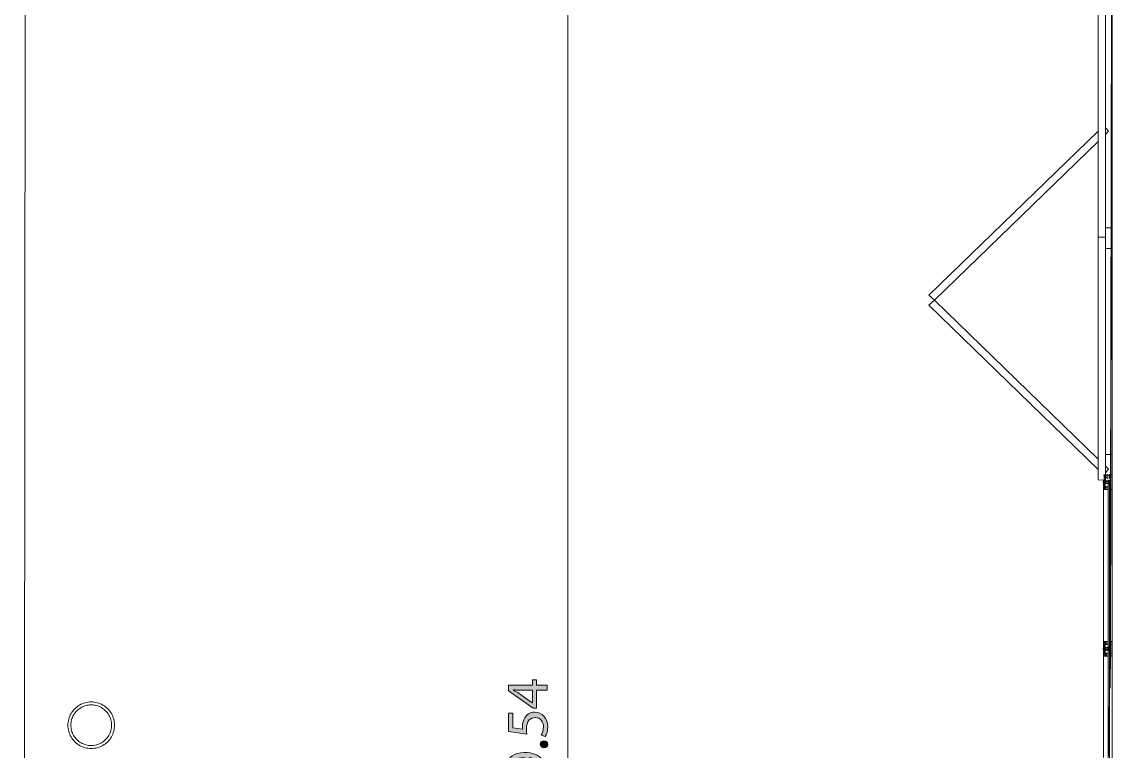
# Model space of a CAD drawing. Header units: centimetres. Extents: x -16.81 to -14.54, y 1.61 to 2.77.
# Drawn here: x -16.8113 to -16.6433, y 2.176 to 2.2884 of the extents above; entities that cross this region are included whole.
import ezdxf

# ---------------------------------------------------------------- set-up
doc = ezdxf.new("R2010")
doc.units = ezdxf.units.CM
doc.header["$MEASUREMENT"] = 0
doc.layers.get('0').update_dxf_attribs({"lineweight": 0})
doc.layers.add('EXP COTA', color=7, linetype='Continuous', lineweight=0)

# ---------------------------------------------------------------- blocks, each defined once
blk = doc.blocks.new('Block_31')
at = {"layer": 'EXP COTA', "true_color": 0x0000cc, "transparency": 33554687}
h = blk.add_hatch(color=172, dxfattribs=at)
h.dxf.hatch_style = 2
edge = h.paths.add_edge_path()
edge.add_spline(control_points=[(-16.7326, 2.18536), (-16.7326, 2.18536), (-16.7346, 2.18536), (-16.7346, 2.18536), (-16.73491, 2.18536), (-16.73522, 2.1854), (-16.73553, 2.18543), (-16.73553, 2.18543), (-16.73553, 2.18536), (-16.73553, 2.18536), (-16.73519, 2.18522), (-16.73495, 2.18505), (-16.73467, 2.18488), (-16.73467, 2.18488), (-16.73264, 2.18343), (-16.73264, 2.18343), (-16.73264, 2.18343), (-16.7326, 2.18343), (-16.7326, 2.18343), (-16.7326, 2.18343), (-16.7326, 2.18536), (-16.7326, 2.18536)], knot_values=[0, 0, 0, 0, 1, 1, 1, 2, 2, 2, 3, 3, 3, 4, 4, 4, 5, 5, 5, 6, 6, 6, 7, 7, 7, 7], degree=3, periodic=0)
edge = h.paths.add_edge_path()
edge.add_spline(control_points=[(-16.73037, 2.18536), (-16.73037, 2.18536), (-16.73198, 2.18536), (-16.73198, 2.18536), (-16.73198, 2.18536), (-16.73198, 2.18261), (-16.73198, 2.18261), (-16.73198, 2.18261), (-16.7325, 2.18261), (-16.7325, 2.18261), (-16.7325, 2.18261), (-16.73633, 2.18529), (-16.73633, 2.18529), (-16.73633, 2.18529), (-16.73633, 2.18615), (-16.73633, 2.18615), (-16.73633, 2.18615), (-16.7326, 2.18615), (-16.7326, 2.18615), (-16.7326, 2.18615), (-16.7326, 2.18698), (-16.7326, 2.18698), (-16.7326, 2.18698), (-16.73198, 2.18698), (-16.73198, 2.18698), (-16.73198, 2.18698), (-16.73198, 2.18615), (-16.73198, 2.18615), (-16.73198, 2.18615), (-16.73037, 2.18615), (-16.73037, 2.18615), (-16.73037, 2.18615), (-16.73037, 2.18536), (-16.73037, 2.18536)], knot_values=[0, 0, 0, 0, 1, 1, 1, 2, 2, 2, 3, 3, 3, 4, 4, 4, 5, 5, 5, 6, 6, 6, 7, 7, 7, 8, 8, 8, 9, 9, 9, 10, 10, 10, 11, 11, 11, 11], degree=3, periodic=0)
h = blk.add_hatch(color=172, dxfattribs=at)
h.dxf.hatch_style = 2
edge = h.paths.add_edge_path()
edge.add_spline(control_points=[(-16.73564, 2.18185), (-16.73564, 2.18185), (-16.73564, 2.17957), (-16.73564, 2.17957), (-16.73564, 2.17957), (-16.73412, 2.17937), (-16.73412, 2.17937), (-16.73412, 2.17951), (-16.73416, 2.17961), (-16.73416, 2.17985), (-16.73416, 2.1803), (-16.73405, 2.18075), (-16.73381, 2.18112), (-16.73357, 2.18157), (-16.73305, 2.18199), (-16.73229, 2.18199), (-16.73112, 2.18199), (-16.73026, 2.18102), (-16.73026, 2.17975), (-16.73026, 2.17909), (-16.73043, 2.17854), (-16.73064, 2.17826), (-16.73064, 2.17826), (-16.73126, 2.17847), (-16.73126, 2.17847), (-16.73109, 2.17871), (-16.73092, 2.1792), (-16.73092, 2.17975), (-16.73092, 2.1805), (-16.7314, 2.18116), (-16.73219, 2.18116), (-16.73298, 2.18116), (-16.73354, 2.18061), (-16.73354, 2.17944), (-16.73354, 2.17909), (-16.7335, 2.17882), (-16.73347, 2.17861), (-16.73347, 2.17861), (-16.73633, 2.17902), (-16.73633, 2.17902), (-16.73633, 2.17902), (-16.73633, 2.18185), (-16.73633, 2.18185), (-16.73633, 2.18185), (-16.73564, 2.18185), (-16.73564, 2.18185)], knot_values=[0, 0, 0, 0, 1, 1, 1, 2, 2, 2, 3, 3, 3, 4, 4, 4, 5, 5, 5, 6, 6, 6, 7, 7, 7, 8, 8, 8, 9, 9, 9, 10, 10, 10, 11, 11, 11, 12, 12, 12, 13, 13, 13, 14, 14, 14, 15, 15, 15, 15], degree=3, periodic=0)
h = blk.add_hatch(color=172, dxfattribs=at)
h.dxf.hatch_style = 2
edge = h.paths.add_edge_path()
edge.add_spline(control_points=[(-16.73085, 2.17651), (-16.73119, 2.17651), (-16.73143, 2.17675), (-16.73143, 2.17706), (-16.73143, 2.17737), (-16.73119, 2.17758), (-16.73085, 2.17758), (-16.7305, 2.17758), (-16.73026, 2.17737), (-16.73026, 2.17702), (-16.73026, 2.17671), (-16.7305, 2.17651), (-16.73085, 2.17651)], knot_values=[0, 0, 0, 0, 1, 1, 1, 2, 2, 2, 3, 3, 3, 4, 4, 4, 4], degree=3, periodic=0)
h = blk.add_hatch(color=172, dxfattribs=at)
h.dxf.hatch_style = 2
edge = h.paths.add_edge_path()
edge.add_spline(control_points=[(-16.73436, 2.17262), (-16.7336, 2.17262), (-16.73309, 2.17303), (-16.73309, 2.17372), (-16.73309, 2.17427), (-16.73336, 2.17468), (-16.73371, 2.17489), (-16.73378, 2.17496), (-16.73388, 2.17499), (-16.73402, 2.17499), (-16.73502, 2.17499), (-16.73581, 2.17461), (-16.73581, 2.17379), (-16.73581, 2.1731), (-16.73519, 2.17262), (-16.73436, 2.17262)], knot_values=[0, 0, 0, 0, 1, 1, 1, 2, 2, 2, 3, 3, 3, 4, 4, 4, 5, 5, 5, 5], degree=3, periodic=0)
edge = h.paths.add_edge_path()
edge.add_spline(control_points=[(-16.73092, 2.1723), (-16.73092, 2.17248), (-16.73092, 2.17268), (-16.73095, 2.17296), (-16.73102, 2.17344), (-16.73123, 2.17386), (-16.73154, 2.1742), (-16.73188, 2.17461), (-16.73243, 2.17489), (-16.73312, 2.17499), (-16.73312, 2.17499), (-16.73312, 2.17496), (-16.73312, 2.17496), (-16.73271, 2.17461), (-16.73247, 2.17413), (-16.73247, 2.17358), (-16.73247, 2.17248), (-16.73329, 2.17179), (-16.73429, 2.17179), (-16.73543, 2.17179), (-16.73643, 2.17262), (-16.73643, 2.17386), (-16.73643, 2.17503), (-16.73543, 2.17578), (-16.73391, 2.17578), (-16.7326, 2.17578), (-16.73167, 2.17537), (-16.73112, 2.17475), (-16.73068, 2.17434), (-16.7304, 2.17368), (-16.73033, 2.17303), (-16.73026, 2.17275), (-16.73026, 2.17248), (-16.73026, 2.1723), (-16.73026, 2.1723), (-16.73092, 2.1723), (-16.73092, 2.1723)], knot_values=[0, 0, 0, 0, 1, 1, 1, 2, 2, 2, 3, 3, 3, 4, 4, 4, 5, 5, 5, 6, 6, 6, 7, 7, 7, 8, 8, 8, 9, 9, 9, 10, 10, 10, 11, 11, 11, 12, 12, 12, 12], degree=3, periodic=0)
h = blk.add_hatch(color=172, dxfattribs=at)
h.dxf.hatch_style = 2
edge = h.paths.add_edge_path()
edge.add_spline(control_points=[(-16.73037, 2.16724), (-16.73037, 2.16724), (-16.73085, 2.16724), (-16.73085, 2.16724), (-16.73085, 2.16724), (-16.73147, 2.16786), (-16.73147, 2.16786), (-16.73291, 2.16938), (-16.73367, 2.17007), (-16.73457, 2.17007), (-16.73519, 2.17007), (-16.73574, 2.16979), (-16.73574, 2.16889), (-16.73574, 2.16834), (-16.73546, 2.16793), (-16.73526, 2.16765), (-16.73526, 2.16765), (-16.73581, 2.16738), (-16.73581, 2.16738), (-16.73615, 2.16779), (-16.73643, 2.16838), (-16.73643, 2.16907), (-16.73643, 2.17034), (-16.73553, 2.17089), (-16.73467, 2.17089), (-16.7336, 2.17089), (-16.73271, 2.1701), (-16.7315, 2.16883), (-16.7315, 2.16883), (-16.73105, 2.16834), (-16.73105, 2.16834), (-16.73105, 2.16834), (-16.73102, 2.16834), (-16.73102, 2.16834), (-16.73102, 2.16834), (-16.73102, 2.17103), (-16.73102, 2.17103), (-16.73102, 2.17103), (-16.73037, 2.17103), (-16.73037, 2.17103), (-16.73037, 2.17103), (-16.73037, 2.16724), (-16.73037, 2.16724)], knot_values=[0, 0, 0, 0, 1, 1, 1, 2, 2, 2, 3, 3, 3, 4, 4, 4, 5, 5, 5, 6, 6, 6, 7, 7, 7, 8, 8, 8, 9, 9, 9, 10, 10, 10, 11, 11, 11, 12, 12, 12, 13, 13, 13, 14, 14, 14, 14], degree=3, periodic=0)
at = {"layer": 'EXP COTA'}
for points, knots in [([(-16.73037, 2.18536), (-16.73037, 2.18536), (-16.73198, 2.18536), (-16.73198, 2.18536), (-16.73198, 2.18536), (-16.73198, 2.18261), (-16.73198, 2.18261), (-16.73198, 2.18261), (-16.7325, 2.18261), (-16.7325, 2.18261), (-16.7325, 2.18261), (-16.73633, 2.18529), (-16.73633, 2.18529), (-16.73633, 2.18529), (-16.73633, 2.18615), (-16.73633, 2.18615), (-16.73633, 2.18615), (-16.7326, 2.18615), (-16.7326, 2.18615), (-16.7326, 2.18615), (-16.7326, 2.18698), (-16.7326, 2.18698), (-16.7326, 2.18698), (-16.73198, 2.18698), (-16.73198, 2.18698), (-16.73198, 2.18698), (-16.73198, 2.18615), (-16.73198, 2.18615), (-16.73198, 2.18615), (-16.73037, 2.18615), (-16.73037, 2.18615), (-16.73037, 2.18615), (-16.73037, 2.18536), (-16.73037, 2.18536)], [0, 0, 0, 0, 1, 1, 1, 2, 2, 2, 3, 3, 3, 4, 4, 4, 5, 5, 5, 6, 6, 6, 7, 7, 7, 8, 8, 8, 9, 9, 9, 10, 10, 10, 11, 11, 11, 11]), ([(-16.7326, 2.18536), (-16.7326, 2.18536), (-16.7346, 2.18536), (-16.7346, 2.18536), (-16.73491, 2.18536), (-16.73522, 2.1854), (-16.73553, 2.18543), (-16.73553, 2.18543), (-16.73553, 2.18536), (-16.73553, 2.18536), (-16.73519, 2.18522), (-16.73495, 2.18505), (-16.73467, 2.18488), (-16.73467, 2.18488), (-16.73264, 2.18343), (-16.73264, 2.18343), (-16.73264, 2.18343), (-16.7326, 2.18343), (-16.7326, 2.18343), (-16.7326, 2.18343), (-16.7326, 2.18536), (-16.7326, 2.18536)], [0, 0, 0, 0, 1, 1, 1, 2, 2, 2, 3, 3, 3, 4, 4, 4, 5, 5, 5, 6, 6, 6, 7, 7, 7, 7]), ([(-16.73564, 2.18185), (-16.73564, 2.18185), (-16.73564, 2.17957), (-16.73564, 2.17957), (-16.73564, 2.17957), (-16.73412, 2.17937), (-16.73412, 2.17937), (-16.73412, 2.17951), (-16.73416, 2.17961), (-16.73416, 2.17985), (-16.73416, 2.1803), (-16.73405, 2.18075), (-16.73381, 2.18112), (-16.73357, 2.18157), (-16.73305, 2.18199), (-16.73229, 2.18199), (-16.73112, 2.18199), (-16.73026, 2.18102), (-16.73026, 2.17975), (-16.73026, 2.17909), (-16.73043, 2.17854), (-16.73064, 2.17826), (-16.73064, 2.17826), (-16.73126, 2.17847), (-16.73126, 2.17847), (-16.73109, 2.17871), (-16.73092, 2.1792), (-16.73092, 2.17975), (-16.73092, 2.1805), (-16.7314, 2.18116), (-16.73219, 2.18116), (-16.73298, 2.18116), (-16.73354, 2.18061), (-16.73354, 2.17944), (-16.73354, 2.17909), (-16.7335, 2.17882), (-16.73347, 2.17861), (-16.73347, 2.17861), (-16.73633, 2.17902), (-16.73633, 2.17902), (-16.73633, 2.17902), (-16.73633, 2.18185), (-16.73633, 2.18185), (-16.73633, 2.18185), (-16.73564, 2.18185), (-16.73564, 2.18185)], [0, 0, 0, 0, 1, 1, 1, 2, 2, 2, 3, 3, 3, 4, 4, 4, 5, 5, 5, 6, 6, 6, 7, 7, 7, 8, 8, 8, 9, 9, 9, 10, 10, 10, 11, 11, 11, 12, 12, 12, 13, 13, 13, 14, 14, 14, 15, 15, 15, 15]), ([(-16.73085, 2.17651), (-16.73119, 2.17651), (-16.73143, 2.17675), (-16.73143, 2.17706), (-16.73143, 2.17737), (-16.73119, 2.17758), (-16.73085, 2.17758), (-16.7305, 2.17758), (-16.73026, 2.17737), (-16.73026, 2.17702), (-16.73026, 2.17671), (-16.7305, 2.17651), (-16.73085, 2.17651)], [0, 0, 0, 0, 1, 1, 1, 2, 2, 2, 3, 3, 3, 4, 4, 4, 4]), ([(-16.73092, 2.1723), (-16.73092, 2.17248), (-16.73092, 2.17268), (-16.73095, 2.17296), (-16.73102, 2.17344), (-16.73123, 2.17386), (-16.73154, 2.1742), (-16.73188, 2.17461), (-16.73243, 2.17489), (-16.73312, 2.17499), (-16.73312, 2.17499), (-16.73312, 2.17496), (-16.73312, 2.17496), (-16.73271, 2.17461), (-16.73247, 2.17413), (-16.73247, 2.17358), (-16.73247, 2.17248), (-16.73329, 2.17179), (-16.73429, 2.17179), (-16.73543, 2.17179), (-16.73643, 2.17262), (-16.73643, 2.17386), (-16.73643, 2.17503), (-16.73543, 2.17578), (-16.73391, 2.17578), (-16.7326, 2.17578), (-16.73167, 2.17537), (-16.73112, 2.17475), (-16.73068, 2.17434), (-16.7304, 2.17368), (-16.73033, 2.17303), (-16.73026, 2.17275), (-16.73026, 2.17248), (-16.73026, 2.1723), (-16.73026, 2.1723), (-16.73092, 2.1723), (-16.73092, 2.1723)], [0, 0, 0, 0, 1, 1, 1, 2, 2, 2, 3, 3, 3, 4, 4, 4, 5, 5, 5, 6, 6, 6, 7, 7, 7, 8, 8, 8, 9, 9, 9, 10, 10, 10, 11, 11, 11, 12, 12, 12, 12]), ([(-16.73436, 2.17262), (-16.7336, 2.17262), (-16.73309, 2.17303), (-16.73309, 2.17372), (-16.73309, 2.17427), (-16.73336, 2.17468), (-16.73371, 2.17489), (-16.73378, 2.17496), (-16.73388, 2.17499), (-16.73402, 2.17499), (-16.73502, 2.17499), (-16.73581, 2.17461), (-16.73581, 2.17379), (-16.73581, 2.1731), (-16.73519, 2.17262), (-16.73436, 2.17262)], [0, 0, 0, 0, 1, 1, 1, 2, 2, 2, 3, 3, 3, 4, 4, 4, 5, 5, 5, 5]), ([(-16.73037, 2.16724), (-16.73037, 2.16724), (-16.73085, 2.16724), (-16.73085, 2.16724), (-16.73085, 2.16724), (-16.73147, 2.16786), (-16.73147, 2.16786), (-16.73291, 2.16938), (-16.73367, 2.17007), (-16.73457, 2.17007), (-16.73519, 2.17007), (-16.73574, 2.16979), (-16.73574, 2.16889), (-16.73574, 2.16834), (-16.73546, 2.16793), (-16.73526, 2.16765), (-16.73526, 2.16765), (-16.73581, 2.16738), (-16.73581, 2.16738), (-16.73615, 2.16779), (-16.73643, 2.16838), (-16.73643, 2.16907), (-16.73643, 2.17034), (-16.73553, 2.17089), (-16.73467, 2.17089), (-16.7336, 2.17089), (-16.73271, 2.1701), (-16.7315, 2.16883), (-16.7315, 2.16883), (-16.73105, 2.16834), (-16.73105, 2.16834), (-16.73105, 2.16834), (-16.73102, 2.16834), (-16.73102, 2.16834), (-16.73102, 2.16834), (-16.73102, 2.17103), (-16.73102, 2.17103), (-16.73102, 2.17103), (-16.73037, 2.17103), (-16.73037, 2.17103), (-16.73037, 2.17103), (-16.73037, 2.16724), (-16.73037, 2.16724)], [0, 0, 0, 0, 1, 1, 1, 2, 2, 2, 3, 3, 3, 4, 4, 4, 5, 5, 5, 6, 6, 6, 7, 7, 7, 8, 8, 8, 9, 9, 9, 10, 10, 10, 11, 11, 11, 12, 12, 12, 13, 13, 13, 14, 14, 14, 14])]:
    blk.add_open_spline(points, degree=3, knots=knots, dxfattribs=at)
blk = doc.blocks.new('Block_30')
at = {"layer": 'EXP COTA'}
blk.add_blockref('Block_31', (0, 0), dxfattribs=at)
blk = doc.blocks.new('Block_29')
at = {"layer": 'EXP COTA', "color": 172, "lineweight": 0, "true_color": 0x0000cc}
blk.add_line((-16.72715, 2.69353), (-16.72715, 1.66558), dxfattribs=at)
at = {"layer": 'EXP COTA'}
blk.add_blockref('Block_30', (0, 0), dxfattribs=at)

msp = doc.modelspace()

# ---------------------------------------------------------------- linework, layer by layer
at = {"color": 18, "lineweight": 0, "true_color": 0x000000}
for p, q in [((-16.81126, 1.72391), (-16.81036, 2.7056)), ((-16.64552, 2.36737), (-16.64552, 2.2186)), ((-16.64335, 2.36669), (-16.64335, 2.21854)), ((-16.64364, 2.1857), (-16.64335, 2.34052)), ((-16.64358, 2.21764), (-16.64335, 2.34052)), ((-16.64552, 2.25519), (-16.64552, 2.29258)), ((-16.64439, 2.29252), (-16.64439, 2.25519)), ((-16.64439, 2.272), (-16.64389, 2.27149)), ((-16.67156, 2.24622), (-16.64552, 2.27149)), ((-16.64389, 2.27149), (-16.64439, 2.27101)), ((-16.64552, 2.26991), (-16.67073, 2.24545)), ((-16.64552, 2.25519), (-16.64439, 2.25513)), ((-16.64439, 2.25519), (-16.64552, 2.25519)), ((-16.64552, 2.21779), (-16.64552, 2.25519)), ((-16.64335, 2.25659), (-16.64439, 2.25659)), ((-16.64439, 2.25513), (-16.64439, 2.25519)), ((-16.64439, 2.25513), (-16.64439, 2.21854)), ((-16.64439, 2.25343), (-16.64335, 2.25343)), ((-16.67073, 2.24545), (-16.67156, 2.24622)), ((-16.67073, 2.24545), (-16.67156, 2.24468)), ((-16.64552, 2.22099), (-16.67073, 2.24545)), ((-16.67156, 2.24468), (-16.64552, 2.21937)), ((-16.64335, 2.2217), (-16.64439, 2.2217)), ((-16.64389, 2.21941), (-16.64439, 2.21989)), ((-16.64465, 2.21844), (-16.64465, 2.21854)), ((-16.64465, 2.21854), (-16.64439, 2.21854)), ((-16.64456, 2.21844), (-16.64465, 2.21844)), ((-16.64456, 2.21774), (-16.64456, 2.21844)), ((-16.64445, 2.21823), (-16.64445, 2.21844)), ((-16.64445, 2.21844), (-16.64439, 2.21844)), ((-16.64445, 2.21823), (-16.64439, 2.21823)), ((-16.64445, 2.21774), (-16.64445, 2.21812)), ((-16.64445, 2.21812), (-16.64439, 2.21812)), ((-16.64439, 2.21884), (-16.64389, 2.21941)), ((-16.64439, 2.21854), (-16.64423, 2.21854)), ((-16.64439, 2.21844), (-16.64423, 2.21844)), ((-16.64439, 2.21823), (-16.64439, 2.21844)), ((-16.64439, 2.21843), (-16.64423, 2.21843)), ((-16.64439, 2.21823), (-16.64423, 2.21823)), ((-16.64439, 2.21812), (-16.64423, 2.21812)), ((-16.64439, 2.21773), (-16.64439, 2.21812)), ((-16.64423, 2.21853), (-16.64402, 2.2186)), ((-16.64423, 2.21844), (-16.64423, 2.21854)), ((-16.64423, 2.21853), (-16.64353, 2.21853)), ((-16.64423, 2.21843), (-16.64423, 2.21844)), ((-16.64423, 2.21823), (-16.64423, 2.21812)), ((-16.64423, 2.21812), (-16.64423, 2.21811)), ((-16.64402, 2.2186), (-16.64402, 2.21801)), ((-16.64354, 2.21853), (-16.64374, 2.2186)), ((-16.64374, 2.2186), (-16.64374, 2.21801)), ((-16.64353, 2.21854), (-16.64354, 2.21764)), ((-16.64353, 2.21853), (-16.64354, 2.21853)), ((-16.64354, 2.21853), (-16.64354, 2.21764)), ((-16.64335, 2.21854), (-16.64353, 2.21854)), ((-16.64335, 2.21854), (-16.64335, 2.21631)), ((-16.64552, 2.21779), (-16.64456, 2.21774)), ((-16.64472, 2.21746), (-16.64473, 2.21744)), ((-16.64472, 2.21746), (-16.64473, 2.21744)), ((-16.64473, 2.21744), (-16.64473, 2.21743)), ((-16.64473, 2.21744), (-16.64473, 2.21743)), ((-16.64473, 2.21743), (-16.64473, 2.21742)), ((-16.64473, 2.21743), (-16.64473, 2.21742)), ((-16.64473, 2.21742), (-16.64473, 2.21741)), ((-16.64473, 2.21742), (-16.64473, 2.21741)), ((-16.64473, 2.21741), (-16.64472, 2.2174)), ((-16.64473, 2.21741), (-16.64473, 2.2174)), ((-16.64473, 2.2174), (-16.64473, 2.21739)), ((-16.64473, 2.21739), (-16.64472, 2.21738)), ((-16.64471, 2.21749), (-16.64472, 2.21748)), ((-16.64471, 2.21749), (-16.64472, 2.21748)), ((-16.64472, 2.21748), (-16.64472, 2.21747)), ((-16.64472, 2.21748), (-16.64472, 2.21747)), ((-16.64472, 2.21747), (-16.64472, 2.21746)), ((-16.64472, 2.21747), (-16.64472, 2.21746)), ((-16.64472, 2.2174), (-16.64472, 2.21739)), ((-16.64472, 2.21739), (-16.64472, 2.21738)), ((-16.64472, 2.21738), (-16.64471, 2.21736)), ((-16.64472, 2.21738), (-16.64472, 2.21736)), ((-16.64472, 2.21736), (-16.64472, 2.21735)), ((-16.64472, 2.21735), (-16.64471, 2.21734)), ((-16.6447, 2.21752), (-16.64471, 2.21751)), ((-16.64471, 2.21751), (-16.64471, 2.2175)), ((-16.6447, 2.21751), (-16.64471, 2.2175)), ((-16.64471, 2.2175), (-16.64471, 2.21749)), ((-16.64471, 2.2175), (-16.64471, 2.21749)), ((-16.64471, 2.21736), (-16.64471, 2.21735)), ((-16.64471, 2.21735), (-16.64471, 2.21734)), ((-16.64471, 2.21734), (-16.6447, 2.21733)), ((-16.64471, 2.21734), (-16.64471, 2.21733)), ((-16.64471, 2.21733), (-16.6447, 2.21732)), ((-16.64469, 2.21753), (-16.6447, 2.21752)), ((-16.64469, 2.21753), (-16.6447, 2.21752)), ((-16.6447, 2.21752), (-16.6447, 2.21751)), ((-16.6447, 2.21733), (-16.64469, 2.21732)), ((-16.6447, 2.21732), (-16.6447, 2.21731)), ((-16.6447, 2.21731), (-16.64469, 2.2173)), ((-16.64468, 2.21755), (-16.64469, 2.21754)), ((-16.64469, 2.21754), (-16.64469, 2.21753)), ((-16.64468, 2.21754), (-16.64469, 2.21753)), ((-16.64469, 2.21732), (-16.64469, 2.21731)), ((-16.64469, 2.21731), (-16.64468, 2.21731)), ((-16.64469, 2.2173), (-16.64468, 2.21729)), ((-16.64467, 2.21756), (-16.64468, 2.21755)), ((-16.64467, 2.21755), (-16.64468, 2.21754)), ((-16.64468, 2.21731), (-16.64467, 2.2173)), ((-16.64468, 2.21729), (-16.64467, 2.21729)), ((-16.64466, 2.21756), (-16.64467, 2.21756)), ((-16.64466, 2.21755), (-16.64467, 2.21755)), ((-16.64467, 2.2173), (-16.64466, 2.21729)), ((-16.64467, 2.21729), (-16.64466, 2.21728)), ((-16.64466, 2.21775), (-16.64466, 2.21641)), ((-16.64465, 2.21757), (-16.64466, 2.21756)), ((-16.64465, 2.21756), (-16.64466, 2.21755)), ((-16.64466, 2.21729), (-16.64465, 2.21728)), ((-16.64466, 2.21728), (-16.64465, 2.21727)), ((-16.64464, 2.21758), (-16.64465, 2.21757)), ((-16.64464, 2.21757), (-16.64465, 2.21757)), ((-16.64465, 2.21757), (-16.64465, 2.21756)), ((-16.64465, 2.21728), (-16.64464, 2.21728)), ((-16.64465, 2.21727), (-16.64465, 2.21726)), ((-16.64465, 2.21726), (-16.64464, 2.21726)), ((-16.64463, 2.21758), (-16.64464, 2.21758)), ((-16.64462, 2.21758), (-16.64464, 2.21757)), ((-16.64464, 2.21728), (-16.64463, 2.21727)), ((-16.64464, 2.21726), (-16.64462, 2.21725)), ((-16.64462, 2.21759), (-16.64463, 2.21758)), ((-16.64463, 2.21727), (-16.64462, 2.21726)), ((-16.64461, 2.21759), (-16.64462, 2.21759)), ((-16.64461, 2.21758), (-16.64462, 2.21758)), ((-16.64462, 2.21726), (-16.64461, 2.21726)), ((-16.64462, 2.21725), (-16.64461, 2.21725)), ((-16.6446, 2.2176), (-16.64461, 2.21759)), ((-16.6446, 2.21759), (-16.64461, 2.21758)), ((-16.64461, 2.21726), (-16.6446, 2.21726)), ((-16.64461, 2.21725), (-16.6446, 2.21724)), ((-16.6446, 2.21774), (-16.6446, 2.2176)), ((-16.6446, 2.21706), (-16.6446, 2.21774)), ((-16.6446, 2.2176), (-16.6446, 2.21726)), ((-16.6446, 2.21726), (-16.6446, 2.21708)), ((-16.6446, 2.21708), (-16.64456, 2.21708)), ((-16.64456, 2.21706), (-16.6446, 2.21706)), ((-16.64456, 2.21642), (-16.64456, 2.21774)), ((-16.64456, 2.21774), (-16.64456, 2.21642)), ((-16.64456, 2.21774), (-16.64456, 2.21706)), ((-16.64445, 2.21764), (-16.64445, 2.21774)), ((-16.64445, 2.21774), (-16.64439, 2.21773)), ((-16.64445, 2.21764), (-16.64354, 2.21764)), ((-16.64445, 2.21732), (-16.64445, 2.21753)), ((-16.64402, 2.21753), (-16.64445, 2.21753)), ((-16.64403, 2.21752), (-16.64445, 2.21752)), ((-16.64402, 2.21732), (-16.64445, 2.21732)), ((-16.64445, 2.21673), (-16.64445, 2.21722)), ((-16.64354, 2.21721), (-16.64445, 2.21722)), ((-16.64354, 2.2172), (-16.64445, 2.2172)), ((-16.64445, 2.21673), (-16.64423, 2.21673)), ((-16.64445, 2.21642), (-16.64445, 2.21663)), ((-16.64445, 2.21663), (-16.64423, 2.21663)), ((-16.64445, 2.21662), (-16.64423, 2.21662)), ((-16.64439, 2.21811), (-16.64423, 2.21811)), ((-16.64402, 2.21801), (-16.64423, 2.21811)), ((-16.64402, 2.21682), (-16.64423, 2.21672)), ((-16.64423, 2.21663), (-16.64423, 2.21673)), ((-16.64423, 2.21662), (-16.64423, 2.21663)), ((-16.64402, 2.21752), (-16.64403, 2.21752)), ((-16.64402, 2.21753), (-16.64402, 2.21753)), ((-16.64401, 2.21753), (-16.64402, 2.21753)), ((-16.64401, 2.21752), (-16.64402, 2.21752)), ((-16.64402, 2.21732), (-16.64401, 2.21732)), ((-16.64402, 2.21732), (-16.64402, 2.21732)), ((-16.64402, 2.21623), (-16.64402, 2.21682)), ((-16.644, 2.21753), (-16.64401, 2.21753)), ((-16.644, 2.21752), (-16.64401, 2.21752)), ((-16.64401, 2.21752), (-16.64401, 2.21752)), ((-16.64401, 2.21732), (-16.644, 2.21732)), ((-16.644, 2.21753), (-16.644, 2.21753)), ((-16.64399, 2.21753), (-16.644, 2.21753)), ((-16.64399, 2.21752), (-16.644, 2.21752)), ((-16.644, 2.21732), (-16.64399, 2.21733)), ((-16.644, 2.21732), (-16.644, 2.21732)), ((-16.64378, 2.21773), (-16.64399, 2.21773)), ((-16.64398, 2.21752), (-16.64399, 2.21753)), ((-16.64399, 2.21751), (-16.64399, 2.21752)), ((-16.64398, 2.21751), (-16.64399, 2.21751)), ((-16.64399, 2.21733), (-16.64398, 2.21733)), ((-16.64399, 2.21733), (-16.64399, 2.21733)), ((-16.64399, 2.19197), (-16.64399, 2.2171)), ((-16.64378, 2.2171), (-16.64399, 2.2171)), ((-16.64398, 2.21752), (-16.64398, 2.21752)), ((-16.64397, 2.21752), (-16.64398, 2.21752)), ((-16.64397, 2.2175), (-16.64398, 2.21751)), ((-16.64398, 2.21751), (-16.64398, 2.21751)), ((-16.64398, 2.21733), (-16.64397, 2.21733)), ((-16.64397, 2.21751), (-16.64397, 2.21752)), ((-16.64396, 2.21751), (-16.64397, 2.21751)), ((-16.64396, 2.2175), (-16.64397, 2.2175)), ((-16.64397, 2.21734), (-16.64396, 2.21734)), ((-16.64397, 2.21733), (-16.64397, 2.21734)), ((-16.64396, 2.21751), (-16.64396, 2.21751)), ((-16.64395, 2.2175), (-16.64396, 2.21751)), ((-16.64395, 2.21749), (-16.64396, 2.2175)), ((-16.64396, 2.2175), (-16.64396, 2.2175)), ((-16.64396, 2.21735), (-16.64395, 2.21735)), ((-16.64396, 2.21734), (-16.64396, 2.21735)), ((-16.64395, 2.2175), (-16.64395, 2.2175)), ((-16.64394, 2.21749), (-16.64395, 2.2175)), ((-16.64394, 2.21748), (-16.64395, 2.21749)), ((-16.64395, 2.21749), (-16.64395, 2.21749)), ((-16.64395, 2.21735), (-16.64394, 2.21736)), ((-16.64395, 2.21735), (-16.64395, 2.21735)), ((-16.64394, 2.21749), (-16.64394, 2.21749)), ((-16.64393, 2.21748), (-16.64394, 2.21749)), ((-16.64394, 2.21747), (-16.64394, 2.21748)), ((-16.64394, 2.21748), (-16.64394, 2.21748)), ((-16.64393, 2.21746), (-16.64394, 2.21747)), ((-16.64394, 2.21737), (-16.64393, 2.21737)), ((-16.64394, 2.21736), (-16.64394, 2.21737)), ((-16.64393, 2.21747), (-16.64393, 2.21748)), ((-16.64393, 2.21747), (-16.64393, 2.21747)), ((-16.64393, 2.21746), (-16.64393, 2.21747)), ((-16.64392, 2.21746), (-16.64393, 2.21746)), ((-16.64393, 2.21745), (-16.64393, 2.21746)), ((-16.64393, 2.21746), (-16.64393, 2.21746)), ((-16.64392, 2.21744), (-16.64393, 2.21745)), ((-16.64393, 2.21745), (-16.64393, 2.21745)), ((-16.64393, 2.21739), (-16.64392, 2.2174)), ((-16.64393, 2.21738), (-16.64393, 2.21739)), ((-16.64393, 2.21738), (-16.64393, 2.21738)), ((-16.64393, 2.21737), (-16.64393, 2.21738)), ((-16.64392, 2.21745), (-16.64392, 2.21746)), ((-16.64392, 2.21744), (-16.64392, 2.21745)), ((-16.64392, 2.21744), (-16.64392, 2.21744)), ((-16.64392, 2.21743), (-16.64392, 2.21744)), ((-16.64392, 2.21743), (-16.64392, 2.21744)), ((-16.64392, 2.21742), (-16.64392, 2.21743)), ((-16.64392, 2.21742), (-16.64392, 2.21743)), ((-16.64392, 2.21743), (-16.64392, 2.21743)), ((-16.64392, 2.21742), (-16.64392, 2.21742)), ((-16.64392, 2.21741), (-16.64392, 2.21742)), ((-16.64392, 2.21741), (-16.64392, 2.21742)), ((-16.64392, 2.2174), (-16.64392, 2.21741)), ((-16.64392, 2.2174), (-16.64392, 2.21741)), ((-16.64392, 2.21741), (-16.64392, 2.21741)), ((-16.64392, 2.2174), (-16.64392, 2.2174)), ((-16.64384, 2.21752), (-16.64385, 2.21753)), ((-16.64354, 2.21753), (-16.64385, 2.21753)), ((-16.64385, 2.21732), (-16.64384, 2.21733)), ((-16.64354, 2.21732), (-16.64385, 2.21732)), ((-16.64384, 2.21751), (-16.64384, 2.21752)), ((-16.64354, 2.21752), (-16.64384, 2.21752)), ((-16.64383, 2.2175), (-16.64384, 2.21751)), ((-16.64384, 2.21734), (-16.64383, 2.21735)), ((-16.64384, 2.21733), (-16.64384, 2.21734)), ((-16.64384, 2.21733), (-16.64383, 2.21734)), ((-16.64384, 2.21732), (-16.64384, 2.21733)), ((-16.64383, 2.21749), (-16.64383, 2.2175)), ((-16.64382, 2.21748), (-16.64383, 2.21749)), ((-16.64383, 2.21736), (-16.64382, 2.21737)), ((-16.64383, 2.21735), (-16.64383, 2.21736)), ((-16.64383, 2.21735), (-16.64382, 2.21736)), ((-16.64383, 2.21734), (-16.64383, 2.21735)), ((-16.64382, 2.21747), (-16.64382, 2.21748)), ((-16.64382, 2.21746), (-16.64382, 2.21747)), ((-16.64382, 2.21745), (-16.64382, 2.21746)), ((-16.64381, 2.21744), (-16.64382, 2.21745)), ((-16.64382, 2.2174), (-16.64381, 2.21741)), ((-16.64382, 2.21739), (-16.64382, 2.2174)), ((-16.64382, 2.21738), (-16.64382, 2.21739)), ((-16.64382, 2.21738), (-16.64382, 2.21739)), ((-16.64382, 2.21737), (-16.64382, 2.21738)), ((-16.64382, 2.21737), (-16.64382, 2.21738)), ((-16.64382, 2.21736), (-16.64382, 2.21737)), ((-16.64381, 2.21743), (-16.64381, 2.21744)), ((-16.64381, 2.21741), (-16.64381, 2.21743)), ((-16.64378, 2.19197), (-16.64378, 2.2171)), ((-16.64374, 2.21801), (-16.64354, 2.21811)), ((-16.64374, 2.21623), (-16.64374, 2.21682)), ((-16.64374, 2.21682), (-16.64354, 2.21672)), ((-16.64363, 2.19197), (-16.64358, 2.21721)), ((-16.64358, 2.21732), (-16.64358, 2.21753)), ((-16.64354, 2.21732), (-16.64354, 2.21753)), ((-16.64354, 2.21721), (-16.64354, 2.21631)), ((-16.64354, 2.2163), (-16.64354, 2.2172)), ((-16.64354, 2.2172), (-16.64354, 2.2172)), ((-16.64456, 2.21642), (-16.64466, 2.21642)), ((-16.64466, 2.21642), (-16.64466, 2.21631)), ((-16.64466, 2.2164), (-16.64466, 2.2163)), ((-16.64466, 2.21631), (-16.64423, 2.21631)), ((-16.64466, 2.21631), (-16.64466, 2.19068)), ((-16.64466, 2.2163), (-16.64423, 2.2163)), ((-16.64445, 2.21642), (-16.64423, 2.21641)), ((-16.64423, 2.21641), (-16.64423, 2.21631)), ((-16.64423, 2.21631), (-16.64423, 2.2163)), ((-16.64423, 2.2163), (-16.64402, 2.21623)), ((-16.64354, 2.2163), (-16.64374, 2.21623)), ((-16.64354, 2.21631), (-16.64335, 2.21631)), ((-16.64335, 2.2163), (-16.64354, 2.2163)), ((-16.64335, 2.21631), (-16.64335, 2.19287)), ((-16.64422, 2.19287), (-16.64402, 2.19294)), ((-16.64402, 2.19294), (-16.64402, 2.19234)), ((-16.64354, 2.19286), (-16.64374, 2.19294)), ((-16.64374, 2.19294), (-16.64374, 2.19234)), ((-16.64472, 2.19179), (-16.64473, 2.19178)), ((-16.64472, 2.19178), (-16.64473, 2.19177)), ((-16.64473, 2.19178), (-16.64473, 2.19177)), ((-16.64473, 2.19177), (-16.64473, 2.19175)), ((-16.64473, 2.19177), (-16.64473, 2.19175)), ((-16.64473, 2.19175), (-16.64472, 2.19174)), ((-16.64473, 2.19175), (-16.64473, 2.19174)), ((-16.64473, 2.19174), (-16.64473, 2.19173)), ((-16.64473, 2.19173), (-16.64473, 2.19172)), ((-16.64473, 2.19172), (-16.64472, 2.19171)), ((-16.64471, 2.19182), (-16.64472, 2.19181)), ((-16.64471, 2.19182), (-16.64472, 2.19181)), ((-16.64472, 2.19181), (-16.64472, 2.1918)), ((-16.64472, 2.19181), (-16.64472, 2.1918)), ((-16.64472, 2.1918), (-16.64472, 2.19179)), ((-16.64472, 2.1918), (-16.64472, 2.19179)), ((-16.64472, 2.19179), (-16.64472, 2.19178)), ((-16.64472, 2.19174), (-16.64472, 2.19173)), ((-16.64472, 2.19173), (-16.64472, 2.19172)), ((-16.64472, 2.19172), (-16.64472, 2.19171)), ((-16.64472, 2.19171), (-16.64471, 2.1917)), ((-16.64472, 2.19171), (-16.64472, 2.1917)), ((-16.64472, 2.1917), (-16.64472, 2.19169)), ((-16.64472, 2.19169), (-16.64471, 2.19167)), ((-16.6447, 2.19184), (-16.64471, 2.19183)), ((-16.6447, 2.19184), (-16.64471, 2.19183)), ((-16.64471, 2.19183), (-16.64471, 2.19182)), ((-16.64471, 2.19183), (-16.64471, 2.19182)), ((-16.64471, 2.1917), (-16.64471, 2.19169)), ((-16.64471, 2.19169), (-16.64471, 2.19168)), ((-16.64471, 2.19168), (-16.6447, 2.19167)), ((-16.64471, 2.19167), (-16.64471, 2.19166)), ((-16.64471, 2.19166), (-16.6447, 2.19165)), ((-16.64469, 2.19186), (-16.6447, 2.19185)), ((-16.6447, 2.19185), (-16.6447, 2.19184)), ((-16.64469, 2.19185), (-16.6447, 2.19184)), ((-16.6447, 2.19167), (-16.64469, 2.19166)), ((-16.6447, 2.19165), (-16.64469, 2.19164)), ((-16.64468, 2.19188), (-16.64469, 2.19187)), ((-16.64469, 2.19187), (-16.64469, 2.19186)), ((-16.64468, 2.19187), (-16.64469, 2.19186)), ((-16.64469, 2.19186), (-16.64469, 2.19185)), ((-16.64469, 2.19166), (-16.64469, 2.19165)), ((-16.64469, 2.19165), (-16.64468, 2.19164)), ((-16.64469, 2.19164), (-16.64469, 2.19164)), ((-16.64469, 2.19164), (-16.64468, 2.19163)), ((-16.64467, 2.19189), (-16.64468, 2.19188)), ((-16.64467, 2.19188), (-16.64468, 2.19187)), ((-16.64468, 2.19164), (-16.64467, 2.19163)), ((-16.64468, 2.19163), (-16.64467, 2.19162)), ((-16.64466, 2.1919), (-16.64467, 2.19189)), ((-16.64466, 2.19189), (-16.64467, 2.19188)), ((-16.64467, 2.19163), (-16.64466, 2.19162)), ((-16.64467, 2.19162), (-16.64466, 2.19161)), ((-16.64466, 2.19286), (-16.64465, 2.19286)), ((-16.64466, 2.19276), (-16.64466, 2.19286)), ((-16.64456, 2.19276), (-16.64466, 2.19276)), ((-16.64465, 2.1919), (-16.64466, 2.1919)), ((-16.64465, 2.19189), (-16.64466, 2.19189)), ((-16.64466, 2.19162), (-16.64465, 2.19161)), ((-16.64466, 2.19161), (-16.64465, 2.1916)), ((-16.64465, 2.19288), (-16.64422, 2.19288)), ((-16.64465, 2.19277), (-16.64465, 2.19288)), ((-16.64456, 2.19277), (-16.64465, 2.19277)), ((-16.64464, 2.19191), (-16.64465, 2.1919)), ((-16.64464, 2.1919), (-16.64465, 2.19189)), ((-16.64465, 2.19161), (-16.64464, 2.19161)), ((-16.64465, 2.1916), (-16.64464, 2.1916)), ((-16.64463, 2.19192), (-16.64464, 2.19191)), ((-16.64463, 2.1919), (-16.64464, 2.1919)), ((-16.64464, 2.19161), (-16.64463, 2.1916)), ((-16.64464, 2.1916), (-16.64463, 2.19159)), ((-16.64462, 2.19192), (-16.64463, 2.19192)), ((-16.64462, 2.19191), (-16.64463, 2.1919)), ((-16.64463, 2.1916), (-16.64462, 2.1916)), ((-16.64463, 2.19159), (-16.64462, 2.19159)), ((-16.64461, 2.19193), (-16.64462, 2.19192)), ((-16.64461, 2.19191), (-16.64462, 2.19191)), ((-16.64462, 2.1916), (-16.64461, 2.19159)), ((-16.64462, 2.19159), (-16.64461, 2.19158)), ((-16.6446, 2.19193), (-16.64461, 2.19193)), ((-16.6446, 2.19192), (-16.64461, 2.19191)), ((-16.64461, 2.19159), (-16.6446, 2.19159)), ((-16.64461, 2.19158), (-16.6446, 2.19158)), ((-16.64456, 2.19211), (-16.6446, 2.19211)), ((-16.6446, 2.19211), (-16.6446, 2.19193)), ((-16.64456, 2.1921), (-16.6446, 2.1921)), ((-16.6446, 2.1921), (-16.6446, 2.1914)), ((-16.6446, 2.19193), (-16.6446, 2.19159)), ((-16.6446, 2.19159), (-16.6446, 2.19141)), ((-16.6446, 2.19141), (-16.64456, 2.19141)), ((-16.6446, 2.1914), (-16.64456, 2.1914)), ((-16.64456, 2.19075), (-16.64456, 2.19277)), ((-16.64456, 2.19075), (-16.64456, 2.19276)), ((-16.64456, 2.1914), (-16.64456, 2.1921)), ((-16.64445, 2.19256), (-16.64445, 2.19277)), ((-16.64445, 2.19277), (-16.64422, 2.19277)), ((-16.64445, 2.19276), (-16.64423, 2.19276)), ((-16.64445, 2.19256), (-16.64423, 2.19256)), ((-16.64445, 2.19245), (-16.64423, 2.19245)), ((-16.64445, 2.19197), (-16.64445, 2.19245)), ((-16.64445, 2.19244), (-16.64423, 2.19244)), ((-16.64445, 2.19197), (-16.64354, 2.19197)), ((-16.64445, 2.19165), (-16.64445, 2.19186)), ((-16.64402, 2.19186), (-16.64445, 2.19186)), ((-16.64403, 2.19185), (-16.64445, 2.19185)), ((-16.64402, 2.19165), (-16.64445, 2.19165)), ((-16.64445, 2.19106), (-16.64445, 2.19155)), ((-16.64354, 2.19155), (-16.64445, 2.19155)), ((-16.64354, 2.19154), (-16.64445, 2.19154)), ((-16.64423, 2.19276), (-16.64423, 2.19277)), ((-16.64423, 2.19256), (-16.64423, 2.19245)), ((-16.64423, 2.19245), (-16.64423, 2.19244)), ((-16.64402, 2.19234), (-16.64423, 2.19244)), ((-16.64422, 2.19277), (-16.64422, 2.19288)), ((-16.64402, 2.19185), (-16.64403, 2.19185)), ((-16.64402, 2.19186), (-16.64402, 2.19186)), ((-16.64401, 2.19186), (-16.64402, 2.19186)), ((-16.64401, 2.19185), (-16.64402, 2.19185)), ((-16.64402, 2.19165), (-16.64401, 2.19165)), ((-16.64402, 2.19165), (-16.64402, 2.19165)), ((-16.644, 2.19186), (-16.64401, 2.19186)), ((-16.644, 2.19185), (-16.64401, 2.19185)), ((-16.64401, 2.19185), (-16.64401, 2.19185)), ((-16.64401, 2.19165), (-16.644, 2.19165)), ((-16.644, 2.19186), (-16.644, 2.19186)), ((-16.64399, 2.19186), (-16.644, 2.19186)), ((-16.64399, 2.19185), (-16.644, 2.19185)), ((-16.644, 2.19166), (-16.64399, 2.19166)), ((-16.644, 2.19165), (-16.644, 2.19166)), ((-16.64378, 2.19206), (-16.64399, 2.19206)), ((-16.64398, 2.19186), (-16.64399, 2.19186)), ((-16.64399, 2.19166), (-16.64399, 2.19186)), ((-16.64398, 2.19184), (-16.64399, 2.19185)), ((-16.64399, 2.19185), (-16.64399, 2.19185)), ((-16.64399, 2.19166), (-16.64398, 2.19166)), ((-16.64399, 2.17419), (-16.64399, 2.19155)), ((-16.64378, 2.19143), (-16.64399, 2.19143)), ((-16.64398, 2.19185), (-16.64398, 2.19186)), ((-16.64397, 2.19185), (-16.64398, 2.19185)), ((-16.64397, 2.19184), (-16.64398, 2.19184)), ((-16.64398, 2.19166), (-16.64397, 2.19167)), ((-16.64398, 2.19166), (-16.64398, 2.19166)), ((-16.64397, 2.19185), (-16.64397, 2.19185)), ((-16.64396, 2.19184), (-16.64397, 2.19185)), ((-16.64396, 2.19183), (-16.64397, 2.19184)), ((-16.64397, 2.19184), (-16.64397, 2.19184)), ((-16.64397, 2.19167), (-16.64396, 2.19167)), ((-16.64397, 2.19167), (-16.64397, 2.19167)), ((-16.64396, 2.19184), (-16.64396, 2.19184)), ((-16.64395, 2.19183), (-16.64396, 2.19184)), ((-16.64395, 2.19182), (-16.64396, 2.19183)), ((-16.64396, 2.19183), (-16.64396, 2.19183)), ((-16.64396, 2.19168), (-16.64395, 2.19168)), ((-16.64396, 2.19167), (-16.64396, 2.19168)), ((-16.64395, 2.19183), (-16.64395, 2.19183)), ((-16.64394, 2.19182), (-16.64395, 2.19183)), ((-16.64394, 2.19181), (-16.64395, 2.19182)), ((-16.64395, 2.19182), (-16.64395, 2.19182)), ((-16.64395, 2.19169), (-16.64394, 2.19169)), ((-16.64395, 2.19168), (-16.64395, 2.19169)), ((-16.64394, 2.19182), (-16.64394, 2.19182)), ((-16.64393, 2.19181), (-16.64394, 2.19182)), ((-16.64394, 2.1918), (-16.64394, 2.19181)), ((-16.64394, 2.19181), (-16.64394, 2.19181)), ((-16.64393, 2.1918), (-16.64394, 2.1918)), ((-16.64394, 2.1917), (-16.64393, 2.1917)), ((-16.64394, 2.19169), (-16.64394, 2.1917)), ((-16.64393, 2.19181), (-16.64393, 2.19181)), ((-16.64393, 2.1918), (-16.64393, 2.19181)), ((-16.64393, 2.19179), (-16.64393, 2.1918)), ((-16.64393, 2.19179), (-16.64393, 2.1918)), ((-16.64392, 2.19179), (-16.64393, 2.19179)), ((-16.64393, 2.19178), (-16.64393, 2.19179)), ((-16.64392, 2.19177), (-16.64393, 2.19178)), ((-16.64393, 2.19178), (-16.64393, 2.19178)), ((-16.64393, 2.19172), (-16.64392, 2.19173)), ((-16.64393, 2.19172), (-16.64393, 2.19172)), ((-16.64393, 2.19171), (-16.64393, 2.19172)), ((-16.64393, 2.1917), (-16.64393, 2.19171)), ((-16.64392, 2.19178), (-16.64392, 2.19179)), ((-16.64392, 2.19177), (-16.64392, 2.19178)), ((-16.64392, 2.19177), (-16.64392, 2.19177)), ((-16.64392, 2.19176), (-16.64392, 2.19177)), ((-16.64392, 2.19176), (-16.64392, 2.19177)), ((-16.64392, 2.19175), (-16.64392, 2.19176)), ((-16.64392, 2.19175), (-16.64392, 2.19176)), ((-16.64392, 2.19176), (-16.64392, 2.19176)), ((-16.64392, 2.19175), (-16.64392, 2.19175)), ((-16.64392, 2.19174), (-16.64392, 2.19175)), ((-16.64392, 2.19174), (-16.64392, 2.19175)), ((-16.64392, 2.19173), (-16.64392, 2.19174)), ((-16.64392, 2.19173), (-16.64392, 2.19174)), ((-16.64392, 2.19174), (-16.64392, 2.19174)), ((-16.64392, 2.19173), (-16.64392, 2.19173)), ((-16.64384, 2.19185), (-16.64385, 2.19186)), ((-16.64354, 2.19186), (-16.64385, 2.19186)), ((-16.64385, 2.19165), (-16.64384, 2.19166)), ((-16.64354, 2.19165), (-16.64385, 2.19165)), ((-16.64384, 2.19184), (-16.64384, 2.19185)), ((-16.64354, 2.19185), (-16.64384, 2.19185)), ((-16.64383, 2.19183), (-16.64384, 2.19184)), ((-16.64384, 2.19167), (-16.64383, 2.19168)), ((-16.64384, 2.19166), (-16.64384, 2.19167)), ((-16.64384, 2.19166), (-16.64383, 2.19167)), ((-16.64384, 2.19165), (-16.64384, 2.19166)), ((-16.64383, 2.19182), (-16.64383, 2.19183)), ((-16.64382, 2.19181), (-16.64383, 2.19182)), ((-16.64383, 2.19169), (-16.64382, 2.1917)), ((-16.64383, 2.19168), (-16.64383, 2.19169)), ((-16.64383, 2.19168), (-16.64382, 2.19169)), ((-16.64383, 2.19167), (-16.64383, 2.19168)), ((-16.64382, 2.1918), (-16.64382, 2.19181)), ((-16.64382, 2.19179), (-16.64382, 2.1918)), ((-16.64381, 2.19178), (-16.64382, 2.19179)), ((-16.64382, 2.19172), (-16.64381, 2.19174)), ((-16.64382, 2.19171), (-16.64382, 2.19172)), ((-16.64382, 2.19171), (-16.64382, 2.19172)), ((-16.64382, 2.1917), (-16.64382, 2.19171)), ((-16.64382, 2.1917), (-16.64382, 2.19171)), ((-16.64382, 2.19169), (-16.64382, 2.1917)), ((-16.64381, 2.19177), (-16.64381, 2.19178)), ((-16.64381, 2.19176), (-16.64381, 2.19177)), ((-16.64381, 2.19175), (-16.64381, 2.19176)), ((-16.64381, 2.19174), (-16.64381, 2.19175)), ((-16.64378, 2.19165), (-16.64378, 2.19186)), ((-16.64378, 2.17408), (-16.64378, 2.19155)), ((-16.64374, 2.19234), (-16.64354, 2.19244)), ((-16.64364, 2.1857), (-16.64363, 2.19155)), ((-16.64363, 2.19165), (-16.64363, 2.19186)), ((-16.64353, 2.19287), (-16.64354, 2.19197)), ((-16.64353, 2.19286), (-16.64354, 2.19286)), ((-16.64354, 2.19286), (-16.64354, 2.19197)), ((-16.64354, 2.19165), (-16.64354, 2.19186)), ((-16.64354, 2.19155), (-16.64354, 2.19064)), ((-16.64354, 2.19063), (-16.64354, 2.19154)), ((-16.64354, 2.19154), (-16.64354, 2.19154)), ((-16.64335, 2.19287), (-16.64353, 2.19287)), ((-16.64335, 2.19287), (-16.64335, 2.19064)), ((-16.64456, 2.19075), (-16.64466, 2.19075)), ((-16.64466, 2.19075), (-16.64466, 2.19064)), ((-16.64466, 2.19074), (-16.64466, 2.19063)), ((-16.64466, 2.19064), (-16.64423, 2.19064)), ((-16.64466, 2.19064), (-16.64466, 2.17499)), ((-16.64466, 2.19063), (-16.64423, 2.19063)), ((-16.64445, 2.19106), (-16.64423, 2.19106)), ((-16.64445, 2.19075), (-16.64445, 2.19096)), ((-16.64445, 2.19096), (-16.64423, 2.19096)), ((-16.64445, 2.19095), (-16.64423, 2.19095)), ((-16.64445, 2.19075), (-16.64423, 2.19075)), ((-16.64402, 2.19115), (-16.64423, 2.19105)), ((-16.64423, 2.19096), (-16.64423, 2.19106)), ((-16.64423, 2.19095), (-16.64423, 2.19096)), ((-16.64423, 2.19075), (-16.64423, 2.19064)), ((-16.64423, 2.19064), (-16.64423, 2.19063)), ((-16.64423, 2.19063), (-16.64402, 2.19056)), ((-16.64402, 2.19056), (-16.64402, 2.19115)), ((-16.64374, 2.19056), (-16.64374, 2.19115)), ((-16.64374, 2.19115), (-16.64354, 2.19105)), ((-16.64354, 2.19063), (-16.64374, 2.19056)), ((-16.64354, 2.19064), (-16.64335, 2.19064)), ((-16.64335, 2.19063), (-16.64354, 2.19063)), ((-16.64335, 2.19064), (-16.64335, 2.17198)), ((-16.80256, 2.18296), (-16.80275, 2.18283)), ((-16.80236, 2.18309), (-16.80256, 2.18296)), ((-16.80215, 2.1832), (-16.80236, 2.18309)), ((-16.80194, 2.18329), (-16.80215, 2.1832)), ((-16.80177, 2.18287), (-16.80195, 2.18279)), ((-16.80172, 2.18338), (-16.80194, 2.18329)), ((-16.80157, 2.18294), (-16.80177, 2.18287)), ((-16.8015, 2.18345), (-16.80172, 2.18338)), ((-16.80138, 2.183), (-16.80157, 2.18294)), ((-16.80127, 2.1835), (-16.8015, 2.18345)), ((-16.80118, 2.18305), (-16.80138, 2.183)), ((-16.80104, 2.18354), (-16.80127, 2.1835)), ((-16.80098, 2.18308), (-16.80118, 2.18305)), ((-16.8008, 2.18356), (-16.80104, 2.18354)), ((-16.80077, 2.1831), (-16.80098, 2.18308)), ((-16.80057, 2.18357), (-16.8008, 2.18356)), ((-16.80057, 2.18311), (-16.80077, 2.1831)), ((-16.80033, 2.18356), (-16.80057, 2.18357)), ((-16.80036, 2.1831), (-16.80057, 2.18311)), ((-16.80016, 2.18308), (-16.80036, 2.1831)), ((-16.8001, 2.18354), (-16.80033, 2.18356)), ((-16.79996, 2.18305), (-16.80016, 2.18308)), ((-16.79987, 2.1835), (-16.8001, 2.18354)), ((-16.79976, 2.183), (-16.79996, 2.18305)), ((-16.79964, 2.18345), (-16.79987, 2.1835)), ((-16.79956, 2.18294), (-16.79976, 2.183)), ((-16.79941, 2.18338), (-16.79964, 2.18345)), ((-16.79937, 2.18287), (-16.79956, 2.18294)), ((-16.79919, 2.18329), (-16.79941, 2.18338)), ((-16.79918, 2.18279), (-16.79937, 2.18287)), ((-16.79898, 2.1832), (-16.79919, 2.18329)), ((-16.79877, 2.18309), (-16.79898, 2.1832)), ((-16.79857, 2.18296), (-16.79877, 2.18309)), ((-16.79838, 2.18283), (-16.79857, 2.18296)), ((-16.64388, 2.18287), (-16.64389, 2.17526)), ((-16.80388, 2.18135), (-16.80397, 2.18113)), ((-16.80379, 2.18157), (-16.80388, 2.18135)), ((-16.80368, 2.18177), (-16.80379, 2.18157)), ((-16.80355, 2.18197), (-16.80368, 2.18177)), ((-16.80341, 2.18216), (-16.80355, 2.18197)), ((-16.80346, 2.18118), (-16.80353, 2.18099)), ((-16.80338, 2.18136), (-16.80346, 2.18118)), ((-16.80327, 2.18235), (-16.80341, 2.18216)), ((-16.80328, 2.18154), (-16.80338, 2.18136)), ((-16.80317, 2.18172), (-16.80328, 2.18154)), ((-16.80311, 2.18252), (-16.80327, 2.18235)), ((-16.80305, 2.18189), (-16.80317, 2.18172)), ((-16.80293, 2.18268), (-16.80311, 2.18252)), ((-16.80292, 2.18204), (-16.80305, 2.18189)), ((-16.80275, 2.18283), (-16.80293, 2.18268)), ((-16.80278, 2.18219), (-16.80292, 2.18204)), ((-16.80263, 2.18233), (-16.80278, 2.18219)), ((-16.80247, 2.18246), (-16.80263, 2.18233)), ((-16.80231, 2.18258), (-16.80247, 2.18246)), ((-16.80213, 2.18269), (-16.80231, 2.18258)), ((-16.80195, 2.18279), (-16.80213, 2.18269)), ((-16.799, 2.18269), (-16.79918, 2.18279)), ((-16.79883, 2.18258), (-16.799, 2.18269)), ((-16.79866, 2.18246), (-16.79883, 2.18258)), ((-16.7985, 2.18233), (-16.79866, 2.18246)), ((-16.79835, 2.18219), (-16.7985, 2.18233)), ((-16.7982, 2.18268), (-16.79838, 2.18283)), ((-16.79821, 2.18204), (-16.79835, 2.18219)), ((-16.79808, 2.18189), (-16.79821, 2.18204)), ((-16.79803, 2.18252), (-16.7982, 2.18268)), ((-16.79796, 2.18172), (-16.79808, 2.18189)), ((-16.79787, 2.18235), (-16.79803, 2.18252)), ((-16.79786, 2.18154), (-16.79796, 2.18172)), ((-16.79772, 2.18216), (-16.79787, 2.18235)), ((-16.79776, 2.18136), (-16.79786, 2.18154)), ((-16.79767, 2.18118), (-16.79776, 2.18136)), ((-16.79758, 2.18197), (-16.79772, 2.18216)), ((-16.7976, 2.18099), (-16.79767, 2.18118)), ((-16.79746, 2.18177), (-16.79758, 2.18197)), ((-16.79735, 2.18157), (-16.79746, 2.18177)), ((-16.79725, 2.18135), (-16.79735, 2.18157)), ((-16.79717, 2.18113), (-16.79725, 2.18135)), ((-16.80415, 2.18021), (-16.80416, 2.17998)), ((-16.80416, 2.17998), (-16.80415, 2.17974)), ((-16.80413, 2.18045), (-16.80415, 2.18021)), ((-16.80415, 2.17974), (-16.80413, 2.17951)), ((-16.80409, 2.18068), (-16.80413, 2.18045)), ((-16.80413, 2.17951), (-16.80409, 2.17928)), ((-16.80403, 2.18091), (-16.80409, 2.18068)), ((-16.80397, 2.18113), (-16.80403, 2.18091)), ((-16.80369, 2.18018), (-16.8037, 2.17998)), ((-16.8037, 2.17998), (-16.80369, 2.17977)), ((-16.80367, 2.18039), (-16.80369, 2.18018)), ((-16.80369, 2.17977), (-16.80367, 2.17957)), ((-16.80364, 2.18059), (-16.80367, 2.18039)), ((-16.80367, 2.17957), (-16.80364, 2.17937)), ((-16.80359, 2.18079), (-16.80364, 2.18059)), ((-16.80353, 2.18099), (-16.80359, 2.18079)), ((-16.79754, 2.18079), (-16.7976, 2.18099)), ((-16.7975, 2.18059), (-16.79754, 2.18079)), ((-16.79746, 2.18039), (-16.7975, 2.18059)), ((-16.7975, 2.17937), (-16.79746, 2.17957)), ((-16.79744, 2.18018), (-16.79746, 2.18039)), ((-16.79746, 2.17957), (-16.79744, 2.17977)), ((-16.79744, 2.17998), (-16.79744, 2.18018)), ((-16.79744, 2.17977), (-16.79744, 2.17998)), ((-16.7971, 2.18091), (-16.79717, 2.18113)), ((-16.79705, 2.18068), (-16.7971, 2.18091)), ((-16.79701, 2.18045), (-16.79705, 2.18068)), ((-16.79705, 2.17928), (-16.79701, 2.17951)), ((-16.79699, 2.18021), (-16.79701, 2.18045)), ((-16.79701, 2.17951), (-16.79699, 2.17974)), ((-16.79698, 2.17998), (-16.79699, 2.18021)), ((-16.79699, 2.17974), (-16.79698, 2.17998)), ((-16.80409, 2.17928), (-16.80403, 2.17905)), ((-16.80403, 2.17905), (-16.80397, 2.17883)), ((-16.80397, 2.17883), (-16.80388, 2.17861)), ((-16.80388, 2.17861), (-16.80379, 2.17839)), ((-16.80379, 2.17839), (-16.80368, 2.17818)), ((-16.80368, 2.17818), (-16.80355, 2.17799)), ((-16.80364, 2.17937), (-16.80359, 2.17917)), ((-16.80359, 2.17917), (-16.80353, 2.17897)), ((-16.80355, 2.17799), (-16.80341, 2.17779)), ((-16.80353, 2.17897), (-16.80346, 2.17878)), ((-16.80346, 2.17878), (-16.80338, 2.17859)), ((-16.80338, 2.17859), (-16.80328, 2.17841)), ((-16.80328, 2.17841), (-16.80317, 2.17824)), ((-16.80317, 2.17824), (-16.80305, 2.17807)), ((-16.80305, 2.17807), (-16.80292, 2.17791)), ((-16.80292, 2.17791), (-16.80278, 2.17776)), ((-16.79835, 2.17776), (-16.79821, 2.17791)), ((-16.79821, 2.17791), (-16.79808, 2.17807)), ((-16.79808, 2.17807), (-16.79796, 2.17824)), ((-16.79796, 2.17824), (-16.79786, 2.17841)), ((-16.79786, 2.17841), (-16.79776, 2.17859)), ((-16.79776, 2.17859), (-16.79767, 2.17878)), ((-16.79772, 2.17779), (-16.79758, 2.17799)), ((-16.79767, 2.17878), (-16.7976, 2.17897)), ((-16.7976, 2.17897), (-16.79754, 2.17917)), ((-16.79758, 2.17799), (-16.79746, 2.17818)), ((-16.79754, 2.17917), (-16.7975, 2.17937)), ((-16.79746, 2.17818), (-16.79735, 2.17839)), ((-16.79735, 2.17839), (-16.79725, 2.17861)), ((-16.79725, 2.17861), (-16.79717, 2.17883)), ((-16.79717, 2.17883), (-16.7971, 2.17905)), ((-16.7971, 2.17905), (-16.79705, 2.17928)), ((-16.80341, 2.17779), (-16.80327, 2.17761)), ((-16.80327, 2.17761), (-16.80311, 2.17744)), ((-16.80311, 2.17744), (-16.80293, 2.17728)), ((-16.80293, 2.17728), (-16.80275, 2.17713)), ((-16.80278, 2.17776), (-16.80263, 2.17762)), ((-16.80275, 2.17713), (-16.80256, 2.17699)), ((-16.80263, 2.17762), (-16.80247, 2.17749)), ((-16.80256, 2.17699), (-16.80236, 2.17687)), ((-16.80247, 2.17749), (-16.80231, 2.17738)), ((-16.80236, 2.17687), (-16.80215, 2.17676)), ((-16.80231, 2.17738), (-16.80213, 2.17727)), ((-16.80215, 2.17676), (-16.80194, 2.17666)), ((-16.80213, 2.17727), (-16.80195, 2.17717)), ((-16.80195, 2.17717), (-16.80177, 2.17709)), ((-16.80194, 2.17666), (-16.80172, 2.17658)), ((-16.80177, 2.17709), (-16.80157, 2.17701)), ((-16.80172, 2.17658), (-16.8015, 2.17651)), ((-16.80157, 2.17701), (-16.80138, 2.17695)), ((-16.8015, 2.17651), (-16.80127, 2.17646)), ((-16.80138, 2.17695), (-16.80118, 2.17691)), ((-16.80127, 2.17646), (-16.80104, 2.17642)), ((-16.80118, 2.17691), (-16.80098, 2.17687)), ((-16.80104, 2.17642), (-16.8008, 2.1764)), ((-16.80098, 2.17687), (-16.80077, 2.17685)), ((-16.8008, 2.1764), (-16.80057, 2.17639)), ((-16.80077, 2.17685), (-16.80057, 2.17685)), ((-16.80057, 2.17685), (-16.80036, 2.17685)), ((-16.80057, 2.17639), (-16.80033, 2.1764)), ((-16.80036, 2.17685), (-16.80016, 2.17687)), ((-16.80033, 2.1764), (-16.8001, 2.17642)), ((-16.80016, 2.17687), (-16.79996, 2.17691)), ((-16.8001, 2.17642), (-16.79987, 2.17646)), ((-16.79996, 2.17691), (-16.79976, 2.17695)), ((-16.79987, 2.17646), (-16.79964, 2.17651)), ((-16.79976, 2.17695), (-16.79956, 2.17701)), ((-16.79964, 2.17651), (-16.79941, 2.17658)), ((-16.79956, 2.17701), (-16.79937, 2.17709)), ((-16.79941, 2.17658), (-16.79919, 2.17666)), ((-16.79937, 2.17709), (-16.79918, 2.17717)), ((-16.79919, 2.17666), (-16.79898, 2.17676)), ((-16.79918, 2.17717), (-16.799, 2.17727)), ((-16.799, 2.17727), (-16.79883, 2.17738)), ((-16.79898, 2.17676), (-16.79877, 2.17687)), ((-16.79883, 2.17738), (-16.79866, 2.17749)), ((-16.79877, 2.17687), (-16.79857, 2.17699)), ((-16.79866, 2.17749), (-16.7985, 2.17762)), ((-16.79857, 2.17699), (-16.79838, 2.17713)), ((-16.7985, 2.17762), (-16.79835, 2.17776)), ((-16.79838, 2.17713), (-16.7982, 2.17728)), ((-16.7982, 2.17728), (-16.79803, 2.17744)), ((-16.79803, 2.17744), (-16.79787, 2.17761)), ((-16.79787, 2.17761), (-16.79772, 2.17779))]:
    msp.add_line(p, q, dxfattribs=at)

# ---------------------------------------------------------------- block references
at = {"layer": 'EXP COTA'}
msp.add_blockref('Block_29', (0, 0), dxfattribs=at)

doc.saveas('drawing.dxf')
